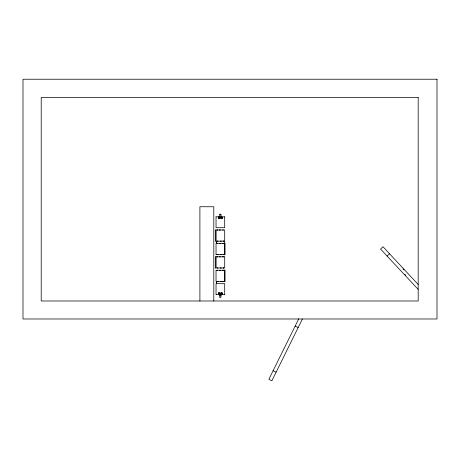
<?xml version="1.0" encoding="UTF-8"?>
<svg xmlns="http://www.w3.org/2000/svg" width="460" height="460" viewBox="0 0 460 460"><rect width="100%" height="100%" fill="white"/><g stroke="black" fill="none" stroke-linecap="round" stroke-linejoin="round"><path stroke-width="0.69" d="M215.74 268.404L215.74 256.387M215.74 241.569L215.74 229.552M224.992 269.819L224.992 281.825M224.992 242.983L224.992 254.989M219.932 294.521L219.932 292.939L219.414 292.939L219.414 294.509M220.8 216.878L220.8 218.448M219.817 294.521L219.817 292.939M221.041 216.878L221.317 218.448L221.317 216.867M219.558 294.521L219.558 292.939M221.179 216.878L221.179 218.448M219.121 294.521L219.121 292.939L218.977 294.509M221.611 216.878L221.611 218.448M221.76 216.878L221.467 218.448M218.707 294.521L218.707 292.939L218.391 292.939M222.025 216.878L222.025 218.448M218.586 294.521L218.586 292.939M222.145 216.878L222.145 218.448M218.483 294.521L218.483 292.939M218.207 216.878L216.033 216.867M222.525 294.521L224.514 294.521M216.217 294.521L218.207 294.521M219.805 214.228L219.679 216.045L221.082 216.091L220.932 214.251M220.932 297.131L221.053 295.343M216.47 242.322L216.792 242.276M216.033 294.578L216.033 283.699L224.698 283.67L224.698 294.59M224.698 216.798L224.698 227.689L216.033 227.717L216.033 216.809M216.47 282.572L216.792 282.532M298.799 318.722L268.858 379.304L271.86 380.788L302.41 318.981M387.107 256.065L389.557 253.776M216.441 243.403L216.47 241.189M224.29 281.399L217.603 281.399M217.252 229.988L217.597 229.983L216.976 229.988M223.48 241.143L223.134 241.143L223.755 241.143M223.48 254.564L223.134 254.564L223.755 254.564M217.252 256.824L217.597 256.824L216.976 256.824M223.48 267.979L223.14 267.984L223.755 267.984M217.252 270.244L217.597 270.238L216.976 270.244M219.851 229.988L224.698 229.988L224.698 241.109L216.033 241.143L216.033 230.023L219.851 229.988L219.408 229.988M224.698 254.529L224.698 243.438L220.369 243.403L216.033 243.403L216.033 254.529M216.033 254.564L224.698 254.564M216.033 256.824L224.704 256.824M216.033 256.858L216.033 267.944L220.369 267.984L224.704 267.979L224.704 256.858M218.224 281.399L216.033 281.399L216.033 270.279L224.704 270.244L224.704 281.365L222.508 281.399M219.96 229.988L220.369 229.983M220.369 241.143L220.777 241.143M220.875 241.143L221.329 241.143M219.408 243.403L219.857 243.403M219.96 243.403L220.369 243.403M220.369 254.564L220.777 254.564M220.875 254.564L221.329 254.564M219.408 256.824L219.857 256.824M219.96 256.824L220.369 256.824M220.369 267.984L220.777 267.984M220.88 267.984L221.329 267.984M219.408 270.244L219.857 270.238M219.96 270.244L220.369 270.238M220.369 281.399L220.777 281.399M220.88 281.399L221.329 281.399M223.14 281.399L223.474 281.399M219.84 214.205L220.892 214.205M222.525 216.878L224.698 216.867M218.391 218.448L218.707 218.448L218.707 216.878M221.898 218.448L222.249 218.448M221.467 292.939L221.76 294.521M221.898 292.939L222.249 292.939M219.65 295.297L221.082 295.297M219.84 297.183L220.892 297.183M223.129 229.988L222.749 229.983L223.14 229.988M217.603 241.143L217.982 241.143L217.591 241.143M223.129 243.403L222.749 243.403L223.14 243.403M217.603 254.564L217.982 254.564L217.591 254.564M223.129 256.824L222.749 256.824L223.14 256.824M217.603 267.984L217.982 267.984L217.591 267.979M223.129 270.244L222.749 270.238L223.14 270.244M217.982 281.399L216.482 281.399M224.29 243.403L224.261 241.189M295.159 326.082L298.166 327.566M273.096 370.72L276.103 372.203M418.174 284.47L383.025 246.773L380.575 249.061L418.151 289.357M402.971 268.962L403.943 270.003M404.725 274.16L405.697 275.207M219.805 297.148L219.679 295.343M218.483 216.867L218.483 218.448M222.145 294.509L222.145 292.939M218.586 216.867L218.586 218.448M222.025 294.509L222.025 292.939M218.971 216.867L218.977 218.448L219.121 216.878M221.611 294.509L221.611 292.939M221.317 294.509L221.041 292.939L221.041 294.521M219.414 216.867L219.414 218.448L219.932 218.448L219.932 216.878M221.179 294.509L221.179 292.939M219.558 216.867L219.558 218.448M219.817 216.867L219.817 218.448M220.8 294.509L220.8 292.939M216.47 281.445L216.47 283.619M213.796 300.99L213.796 206.747L199.905 206.747L199.905 300.99M217.597 243.403L217.252 243.403L217.597 243.403M437 79.229L23 79.229L23 318.981L437 318.981L437 79.229M418.186 97.422L41.204 97.422L41.204 300.99L418.186 300.99L418.186 97.422"/></g></svg>
